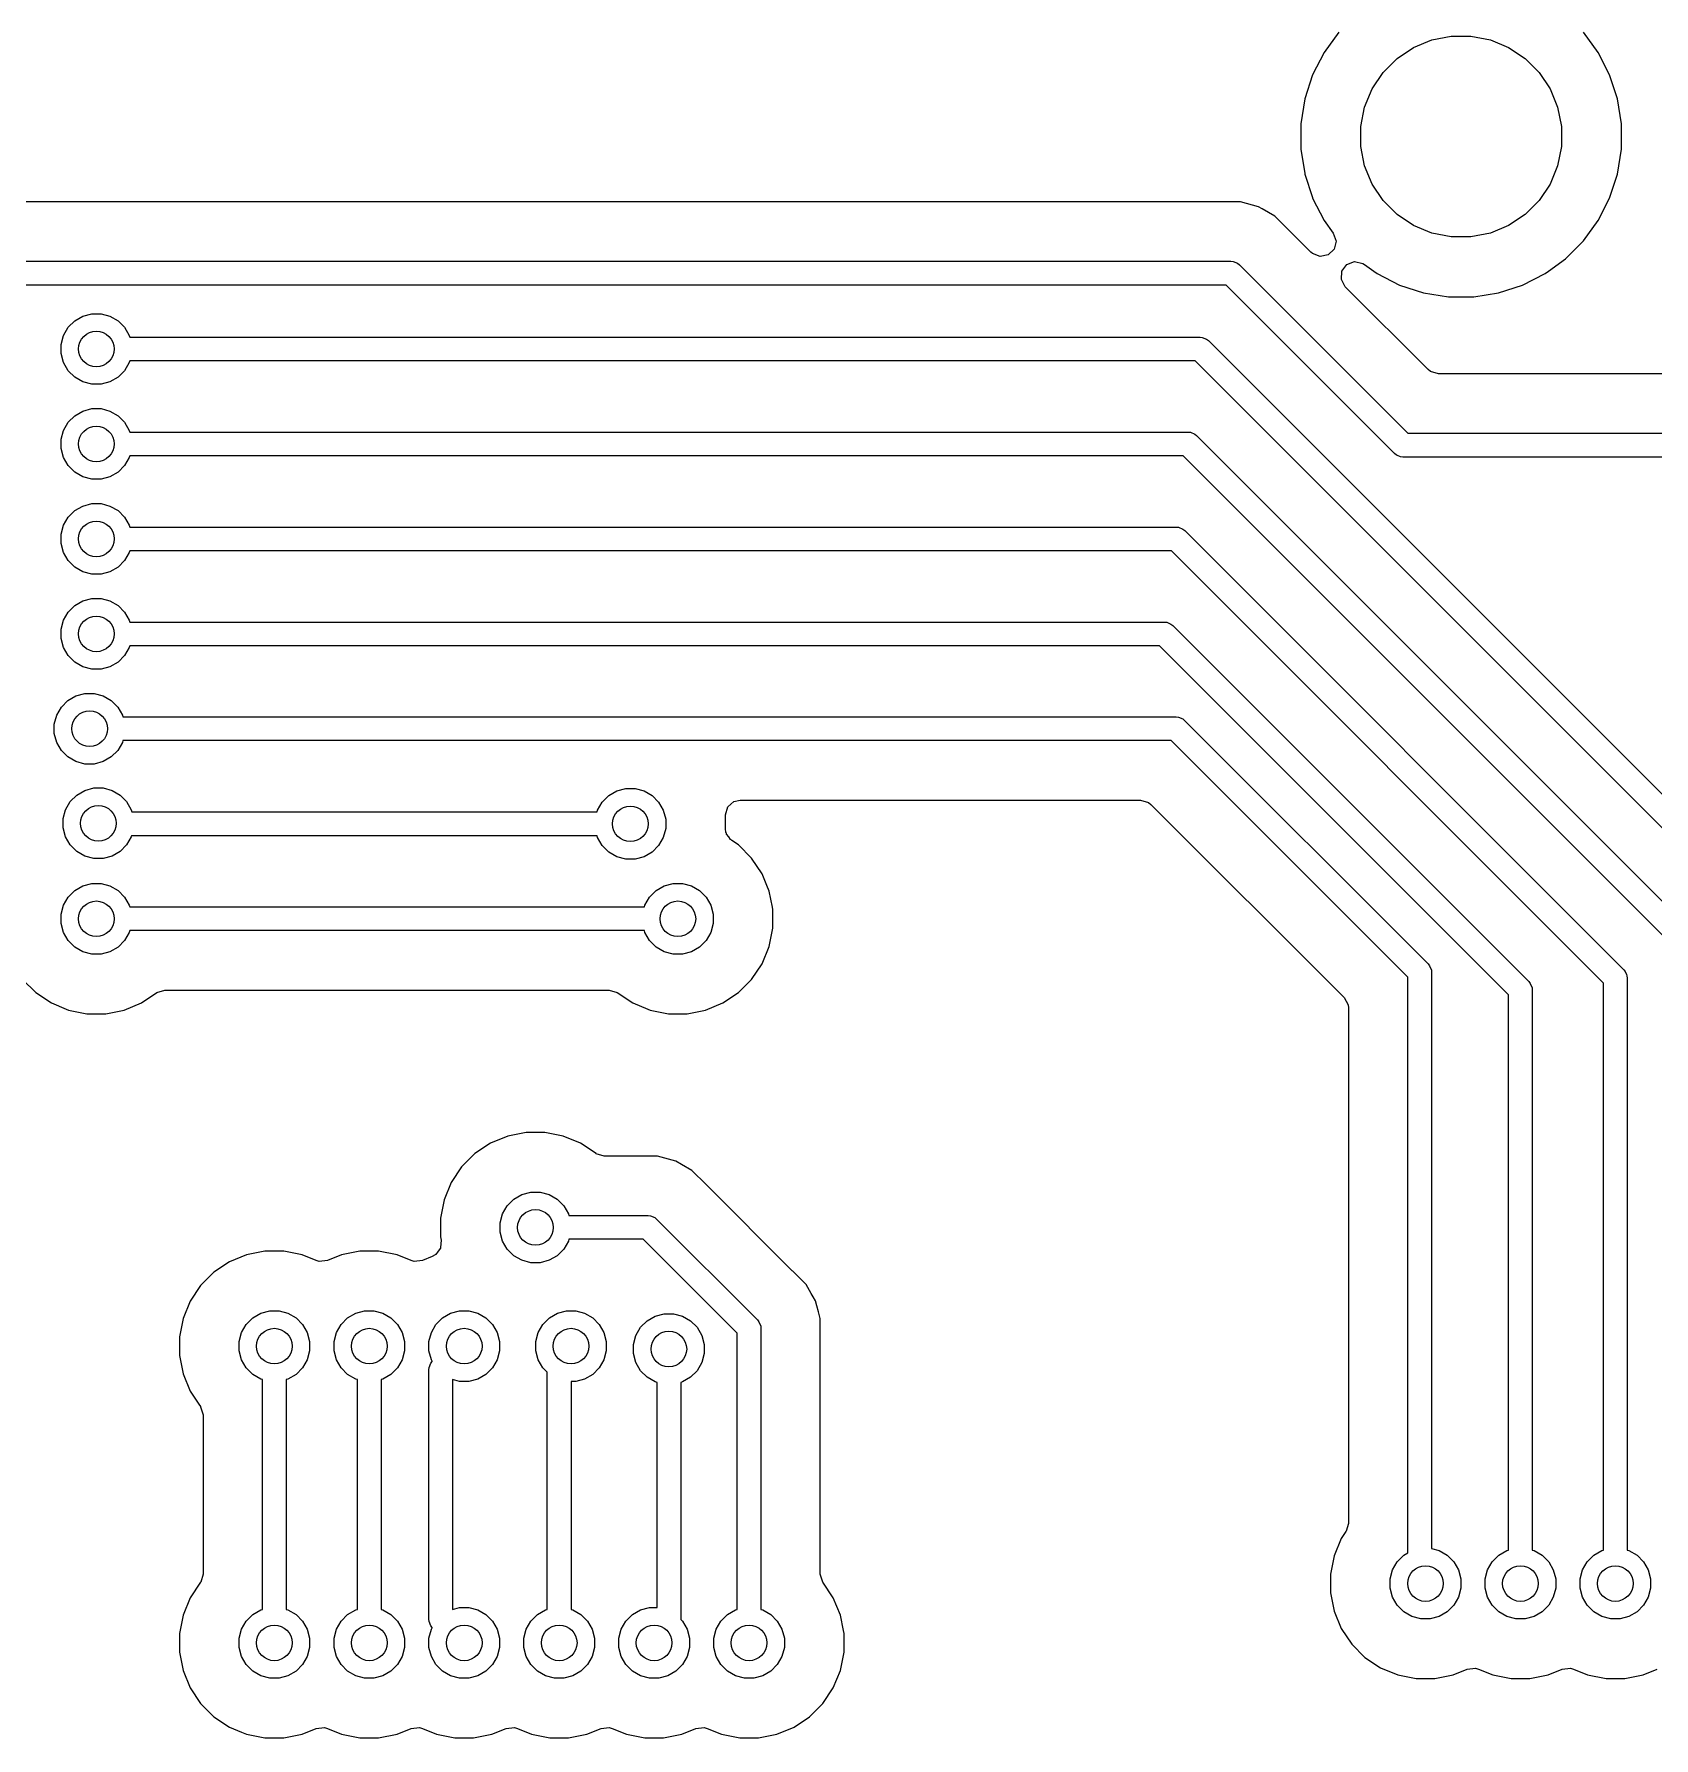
# Model space of a CAD drawing. Extents: x 2.56 to 8.39, y -5.65 to -1.26.
# Drawn here: x 4.527 to 5.064, y -3.988 to -3.423 of the extents above; entities that cross this region are included whole.
import ezdxf

# ---------------------------------------------------------------- set-up
doc = ezdxf.new("R2010")
doc.units = 0
doc.header["$MEASUREMENT"] = 0
doc.layers.add('BLACK', color=7, linetype='CONTINUOUS')

msp = doc.modelspace()

# ---------------------------------------------------------------- linework, layer by layer
at = {"layer": 'BLACK', "linetype": 'CONTINUOUS'}
for p, q in [((4.95944, -3.42245), (4.95453, -3.42922)), ((4.99029, -3.42506), (4.99672, -3.42378)), ((4.99672, -3.42378), (5.00328, -3.42378)), ((5.00328, -3.42378), (5.00971, -3.42506)), ((5.04547, -3.42922), (5.04056, -3.42245)), ((4.95453, -3.42922), (4.95073, -3.43668)), ((4.97877, -3.43122), (4.98422, -3.42757)), ((4.98422, -3.42757), (4.99029, -3.42506)), ((5.00971, -3.42506), (5.01578, -3.42757)), ((5.01578, -3.42757), (5.02123, -3.43122)), ((5.04927, -3.43668), (5.04547, -3.42922)), ((5.04547, -3.42922), (5.04547, -3.42922)), ((5.04547, -3.42922), (5.04547, -3.42922)), ((4.97413, -3.43586), (4.97877, -3.43122)), ((5.02123, -3.43122), (5.02587, -3.43586)), ((4.95073, -3.43668), (4.94814, -3.44464)), ((4.96798, -3.44737), (4.97049, -3.44131)), ((4.97049, -3.44131), (4.97413, -3.43586)), ((5.02587, -3.43586), (5.02951, -3.44131)), ((5.02951, -3.44131), (5.03202, -3.44737)), ((5.05186, -3.44464), (5.04927, -3.43668)), ((4.94814, -3.44464), (4.94683, -3.4529)), ((5.05317, -3.4529), (5.05186, -3.44464)), ((4.9667, -3.45381), (4.96798, -3.44737)), ((5.03202, -3.44737), (5.0333, -3.45381)), ((4.94683, -3.4529), (4.94683, -3.46127)), ((4.9667, -3.46037), (4.9667, -3.45381)), ((5.0333, -3.45381), (5.0333, -3.46037)), ((5.05317, -3.46127), (5.05317, -3.4529)), ((4.94683, -3.46127), (4.94811, -3.46936)), ((4.96798, -3.4668), (4.9667, -3.46037)), ((5.0333, -3.46037), (5.03202, -3.4668)), ((5.05186, -3.46954), (5.05317, -3.46127)), ((4.94811, -3.46936), (4.94814, -3.46954)), ((4.94814, -3.46954), (4.95067, -3.47733)), ((4.97049, -3.47286), (4.96798, -3.4668)), ((5.03202, -3.4668), (5.02951, -3.47286)), ((5.04927, -3.4775), (5.05186, -3.46954)), ((4.97413, -3.47832), (4.97049, -3.47286)), ((5.02951, -3.47286), (5.02587, -3.47832)), ((4.92025, -3.47876), (3.51028, -3.47876)), ((4.92055, -3.47876), (4.92025, -3.47876)), ((4.92025, -3.47876), (4.92025, -3.47876)), ((4.92677, -3.47876), (4.92055, -3.47876)), ((4.93279, -3.48037), (4.92677, -3.47876)), ((4.93402, -3.48108), (4.93279, -3.48037)), ((4.93279, -3.48037), (4.93279, -3.48037)), ((4.93279, -3.48037), (4.93279, -3.48037)), ((4.95067, -3.47733), (4.95073, -3.4775)), ((4.95073, -3.4775), (4.95453, -3.48495)), ((4.97877, -3.48296), (4.97413, -3.47832)), ((5.02587, -3.47832), (5.02123, -3.48296)), ((5.04547, -3.48495), (5.04927, -3.4775)), ((4.93818, -3.48348), (4.93402, -3.48108)), ((4.93402, -3.48108), (4.93402, -3.48108)), ((4.94286, -3.48816), (4.93818, -3.48348)), ((4.93818, -3.48348), (4.93818, -3.48348)), ((4.95453, -3.48495), (4.95759, -3.48918)), ((4.98422, -3.4866), (4.97877, -3.48296)), ((4.99029, -3.48911), (4.98422, -3.4866)), ((5.01578, -3.4866), (5.00971, -3.48911)), ((5.02123, -3.48296), (5.01578, -3.4866)), ((5.04056, -3.49172), (5.04547, -3.48495)), ((5.04547, -3.48495), (5.04547, -3.48495)), ((5.04547, -3.48495), (5.04547, -3.48495)), ((4.95019, -3.4955), (4.94286, -3.48816)), ((4.94286, -3.48816), (4.94286, -3.48816)), ((4.95759, -3.48918), (4.95852, -3.49177)), ((4.95852, -3.49177), (4.95789, -3.49445)), ((4.99672, -3.49039), (4.99029, -3.48911)), ((5.00328, -3.49039), (4.99672, -3.49039)), ((5.00971, -3.48911), (5.00328, -3.49039)), ((5.03464, -3.49764), (5.04056, -3.49172)), ((5.04056, -3.49172), (5.04056, -3.49172)), ((5.04056, -3.49172), (5.04056, -3.49172)), ((4.95066, -3.49591), (4.95019, -3.4955)), ((4.95323, -3.49691), (4.95066, -3.49591)), ((4.95592, -3.49636), (4.95323, -3.49691)), ((4.95789, -3.49445), (4.95592, -3.49636)), ((5.029, -3.50174), (5.03464, -3.49764)), ((5.03464, -3.49764), (5.03464, -3.49764)), ((5.03464, -3.49764), (5.03464, -3.49764)), ((3.5001, -3.49846), (4.92366, -3.49846)), ((4.92366, -3.49846), (4.92443, -3.49854)), ((4.92443, -3.49854), (4.92585, -3.49913)), ((4.92585, -3.49913), (4.92645, -3.49962)), ((4.92645, -3.49962), (4.98234, -3.55551)), ((4.96027, -3.50448), (4.96047, -3.50174)), ((4.96047, -3.50174), (4.96212, -3.49953)), ((4.96212, -3.49953), (4.96469, -3.49857)), ((4.96469, -3.49857), (4.96738, -3.49916)), ((4.96738, -3.49916), (4.96791, -3.49949)), ((4.96791, -3.49949), (4.971, -3.50174)), ((4.971, -3.50174), (4.97213, -3.50256)), ((4.97213, -3.50256), (4.97959, -3.50636)), ((5.02041, -3.50636), (5.02787, -3.50256)), ((5.02787, -3.50256), (5.029, -3.50174)), ((4.92203, -3.50634), (3.49846, -3.50634)), ((4.97792, -3.56223), (4.92203, -3.50634)), ((4.96159, -3.50689), (4.96027, -3.50448)), ((4.98907, -3.53438), (4.96159, -3.50689)), ((4.97959, -3.50636), (4.98755, -3.50895)), ((4.98755, -3.50895), (4.99582, -3.51026)), ((5.00418, -3.51026), (5.01245, -3.50895)), ((5.01245, -3.50895), (5.02041, -3.50636)), ((4.99582, -3.51026), (4.99582, -3.51026)), ((4.99582, -3.51026), (5.00418, -3.51026)), ((5.00418, -3.51026), (5.00418, -3.51026)), ((4.53633, -3.52304), (4.53787, -3.52037)), ((4.53787, -3.52037), (4.54005, -3.51819)), ((4.54005, -3.51819), (4.54272, -3.51665)), ((4.54272, -3.51665), (4.5457, -3.51585)), ((4.5457, -3.51585), (4.54879, -3.51585)), ((4.54879, -3.51585), (4.55176, -3.51665)), ((4.55176, -3.51665), (4.55443, -3.51819)), ((4.55443, -3.51819), (4.55661, -3.52037)), ((4.55661, -3.52037), (4.55816, -3.52304)), ((4.53553, -3.52602), (4.53633, -3.52304)), ((4.53553, -3.5291), (4.53553, -3.52602)), ((4.55816, -3.52304), (4.55831, -3.52362)), ((4.55831, -3.52362), (4.91339, -3.52362)), ((4.91339, -3.52362), (4.91415, -3.5237)), ((4.91415, -3.5237), (4.91557, -3.52429)), ((4.91557, -3.52429), (4.91617, -3.52477)), ((4.91617, -3.52477), (5.11696, -3.72556)), ((4.53633, -3.53208), (4.53553, -3.5291)), ((4.55831, -3.5315), (4.55816, -3.53208)), ((4.91175, -3.5315), (4.55831, -3.5315)), ((5.11024, -3.72998), (4.91175, -3.5315)), ((4.53787, -3.53475), (4.53633, -3.53208)), ((4.54005, -3.53693), (4.53787, -3.53475)), ((4.54272, -3.53847), (4.54005, -3.53693)), ((4.55443, -3.53693), (4.55176, -3.53847)), ((4.55661, -3.53475), (4.55443, -3.53693)), ((4.55816, -3.53208), (4.55661, -3.53475)), ((4.98988, -3.53503), (4.98907, -3.53438)), ((4.99252, -3.53581), (4.98988, -3.53503)), ((5.12403, -3.53581), (4.99252, -3.53581)), ((4.5457, -3.53927), (4.54272, -3.53847)), ((4.54879, -3.53927), (4.5457, -3.53927)), ((4.55176, -3.53847), (4.54879, -3.53927)), ((4.54005, -3.54968), (4.54272, -3.54814)), ((4.54272, -3.54814), (4.5457, -3.54734)), ((4.5457, -3.54734), (4.54879, -3.54734)), ((4.54879, -3.54734), (4.55176, -3.54814)), ((4.55176, -3.54814), (4.55443, -3.54968)), ((4.53633, -3.55454), (4.53787, -3.55186)), ((4.53787, -3.55186), (4.54005, -3.54968)), ((4.55443, -3.54968), (4.55661, -3.55186)), ((4.55661, -3.55186), (4.55816, -3.55454)), ((4.53553, -3.55751), (4.53633, -3.55454)), ((4.53553, -3.5606), (4.53553, -3.55751)), ((4.55816, -3.55454), (4.55831, -3.55512)), ((4.55831, -3.55512), (4.90945, -3.55512)), ((4.90945, -3.55512), (4.91022, -3.55519)), ((4.91022, -3.55519), (4.91164, -3.55578)), ((4.91164, -3.55578), (4.91223, -3.55627)), ((4.91223, -3.55627), (5.08546, -3.7295)), ((4.98234, -3.55551), (5.14127, -3.55551)), ((4.53633, -3.56357), (4.53553, -3.5606)), ((4.53787, -3.56624), (4.53633, -3.56357)), ((4.55816, -3.56357), (4.55661, -3.56624)), ((4.55831, -3.56299), (4.55816, -3.56357)), ((4.90782, -3.56299), (4.55831, -3.56299)), ((5.07874, -3.73391), (4.90782, -3.56299)), ((4.97852, -3.56272), (4.97792, -3.56223)), ((4.97893, -3.56289), (4.97852, -3.56272)), ((4.97994, -3.56331), (4.97893, -3.56289)), ((4.98071, -3.56339), (4.97994, -3.56331)), ((5.14127, -3.56339), (4.98071, -3.56339)), ((4.54005, -3.56843), (4.53787, -3.56624)), ((4.54272, -3.56997), (4.54005, -3.56843)), ((4.5457, -3.57076), (4.54272, -3.56997)), ((4.54879, -3.57076), (4.5457, -3.57076)), ((4.55176, -3.56997), (4.54879, -3.57076)), ((4.55443, -3.56843), (4.55176, -3.56997)), ((4.55661, -3.56624), (4.55443, -3.56843)), ((4.53787, -3.58336), (4.54005, -3.58118)), ((4.54005, -3.58118), (4.54272, -3.57964)), ((4.54272, -3.57964), (4.5457, -3.57884)), ((4.5457, -3.57884), (4.54879, -3.57884)), ((4.54879, -3.57884), (4.55176, -3.57964)), ((4.55176, -3.57964), (4.55443, -3.58118)), ((4.55443, -3.58118), (4.55661, -3.58336)), ((4.53553, -3.58901), (4.53633, -3.58603)), ((4.53633, -3.58603), (4.53787, -3.58336)), ((4.55661, -3.58336), (4.55816, -3.58603)), ((4.55816, -3.58603), (4.55831, -3.58661)), ((4.55831, -3.58661), (4.90551, -3.58661)), ((4.90551, -3.58661), (4.90628, -3.58669)), ((4.90628, -3.58669), (4.9077, -3.58728)), ((4.9077, -3.58728), (4.9083, -3.58777)), ((4.9083, -3.58777), (5.05397, -3.73344)), ((4.53553, -3.59209), (4.53553, -3.58901)), ((4.53633, -3.59507), (4.53553, -3.59209)), ((4.53787, -3.59774), (4.53633, -3.59507)), ((4.54005, -3.59992), (4.53787, -3.59774)), ((4.55661, -3.59774), (4.55443, -3.59992)), ((4.55816, -3.59507), (4.55661, -3.59774)), ((4.55831, -3.59449), (4.55816, -3.59507)), ((4.90388, -3.59449), (4.55831, -3.59449)), ((5.04724, -3.73785), (4.90388, -3.59449)), ((4.54272, -3.60146), (4.54005, -3.59992)), ((4.5457, -3.60226), (4.54272, -3.60146)), ((4.54879, -3.60226), (4.5457, -3.60226)), ((4.55176, -3.60146), (4.54879, -3.60226)), ((4.55443, -3.59992), (4.55176, -3.60146)), ((4.54272, -3.61114), (4.5457, -3.61034)), ((4.5457, -3.61034), (4.54879, -3.61034)), ((4.54879, -3.61034), (4.55176, -3.61114)), ((4.53633, -3.61753), (4.53787, -3.61486)), ((4.53787, -3.61486), (4.54005, -3.61268)), ((4.54005, -3.61268), (4.54272, -3.61114)), ((4.55176, -3.61114), (4.55443, -3.61268)), ((4.55443, -3.61268), (4.55661, -3.61486)), ((4.55661, -3.61486), (4.55816, -3.61753)), ((4.53553, -3.62051), (4.53633, -3.61753)), ((4.53553, -3.62359), (4.53553, -3.62051)), ((4.55816, -3.61753), (4.55831, -3.61811)), ((4.55831, -3.61811), (4.90157, -3.61811)), ((4.90157, -3.61811), (4.90234, -3.61819)), ((4.90234, -3.61819), (4.90376, -3.61877)), ((4.90376, -3.61877), (4.90436, -3.61926)), ((4.90436, -3.61926), (5.02247, -3.73737)), ((4.53633, -3.62657), (4.53553, -3.62359)), ((4.53787, -3.62924), (4.53633, -3.62657)), ((4.55816, -3.62657), (4.55661, -3.62924)), ((4.55831, -3.62598), (4.55816, -3.62657)), ((4.89994, -3.62598), (4.55831, -3.62598)), ((5.01575, -3.74179), (4.89994, -3.62598)), ((4.54005, -3.63142), (4.53787, -3.62924)), ((4.54272, -3.63296), (4.54005, -3.63142)), ((4.5457, -3.63376), (4.54272, -3.63296)), ((4.55176, -3.63296), (4.54879, -3.63376)), ((4.55443, -3.63142), (4.55176, -3.63296)), ((4.55661, -3.62924), (4.55443, -3.63142)), ((4.54879, -3.63376), (4.5457, -3.63376)), ((4.53564, -3.64631), (4.53782, -3.64413)), ((4.53782, -3.64413), (4.54049, -3.64259)), ((4.54049, -3.64259), (4.54347, -3.64179)), ((4.54347, -3.64179), (4.54656, -3.64179)), ((4.54656, -3.64179), (4.54953, -3.64259)), ((4.54953, -3.64259), (4.5522, -3.64413)), ((4.5522, -3.64413), (4.55438, -3.64631)), ((4.5333, -3.65196), (4.5341, -3.64898)), ((4.5341, -3.64898), (4.53564, -3.64631)), ((4.55438, -3.64631), (4.55593, -3.64898)), ((4.55593, -3.64898), (4.55608, -3.64957)), ((4.55608, -3.64957), (4.90547, -3.64957)), ((4.90547, -3.64957), (4.90624, -3.64964)), ((4.90624, -3.64964), (4.90766, -3.65023)), ((4.90766, -3.65023), (4.90826, -3.65072)), ((4.5333, -3.65505), (4.5333, -3.65196)), ((4.5341, -3.65802), (4.5333, -3.65505)), ((4.90826, -3.65072), (4.98906, -3.73153)), ((4.53564, -3.66069), (4.5341, -3.65802)), ((4.53782, -3.66287), (4.53564, -3.66069)), ((4.55438, -3.66069), (4.5522, -3.66287)), ((4.55593, -3.65802), (4.55438, -3.66069)), ((4.55608, -3.65744), (4.55593, -3.65802)), ((4.90384, -3.65744), (4.55608, -3.65744)), ((4.98234, -3.73594), (4.90384, -3.65744)), ((4.54049, -3.66442), (4.53782, -3.66287)), ((4.54347, -3.66521), (4.54049, -3.66442)), ((4.54656, -3.66521), (4.54347, -3.66521)), ((4.54953, -3.66442), (4.54656, -3.66521)), ((4.5522, -3.66287), (4.54953, -3.66442)), ((4.53701, -3.68035), (4.53855, -3.67768)), ((4.53855, -3.67768), (4.54073, -3.6755)), ((4.54073, -3.6755), (4.5434, -3.67395)), ((4.5434, -3.67395), (4.54638, -3.67316)), ((4.54638, -3.67316), (4.54946, -3.67316)), ((4.54946, -3.67316), (4.55244, -3.67395)), ((4.55244, -3.67395), (4.55511, -3.6755)), ((4.55511, -3.6755), (4.55729, -3.67768)), ((4.55729, -3.67768), (4.55883, -3.68035)), ((4.7135, -3.68052), (4.71504, -3.67785)), ((4.71504, -3.67785), (4.71722, -3.67567)), ((4.71722, -3.67567), (4.71989, -3.67413)), ((4.71989, -3.67413), (4.72287, -3.67333)), ((4.72287, -3.67333), (4.72595, -3.67333)), ((4.72595, -3.67333), (4.72893, -3.67413)), ((4.72893, -3.67413), (4.7316, -3.67567)), ((4.7316, -3.67567), (4.73378, -3.67785)), ((4.73378, -3.67785), (4.73532, -3.68052)), ((4.7567, -3.67939), (4.75878, -3.67759)), ((4.75878, -3.67759), (4.76081, -3.67715)), ((4.76081, -3.67715), (4.89366, -3.67715)), ((4.89366, -3.67715), (4.8963, -3.67792)), ((4.8963, -3.67792), (4.89711, -3.67858)), ((4.89711, -3.67858), (4.96121, -3.74267)), ((4.53621, -3.68332), (4.53701, -3.68035)), ((4.53621, -3.68641), (4.53621, -3.68332)), ((4.55883, -3.68035), (4.55904, -3.6811)), ((4.55904, -3.6811), (4.71334, -3.6811)), ((4.71334, -3.6811), (4.7135, -3.68052)), ((4.73532, -3.68052), (4.73612, -3.6835)), ((4.73612, -3.6835), (4.73612, -3.68658)), ((4.75593, -3.68203), (4.7567, -3.67939)), ((4.75593, -3.68656), (4.75593, -3.68203)), ((4.53701, -3.68939), (4.53621, -3.68641)), ((4.53855, -3.69206), (4.53701, -3.68939)), ((4.55883, -3.68939), (4.55729, -3.69206)), ((4.55894, -3.68898), (4.55883, -3.68939)), ((4.71334, -3.68898), (4.55894, -3.68898)), ((4.7135, -3.68956), (4.71334, -3.68898)), ((4.71504, -3.69223), (4.7135, -3.68956)), ((4.73532, -3.68956), (4.73378, -3.69223)), ((4.73612, -3.68658), (4.73532, -3.68956)), ((4.75612, -3.68793), (4.75593, -3.68656)), ((4.75625, -3.68814), (4.75612, -3.68793)), ((4.75633, -3.68851), (4.75625, -3.68814)), ((4.75702, -3.68934), (4.75633, -3.68851)), ((4.75761, -3.69025), (4.75702, -3.68934)), ((4.54073, -3.69424), (4.53855, -3.69206)), ((4.5434, -3.69578), (4.54073, -3.69424)), ((4.55511, -3.69424), (4.55244, -3.69578)), ((4.55729, -3.69206), (4.55511, -3.69424)), ((4.71722, -3.69441), (4.71504, -3.69223)), ((4.71989, -3.69595), (4.71722, -3.69441)), ((4.7316, -3.69441), (4.72893, -3.69595)), ((4.73378, -3.69223), (4.7316, -3.69441)), ((4.75789, -3.69038), (4.75761, -3.69025)), ((4.75809, -3.69062), (4.75789, -3.69038)), ((4.76025, -3.69206), (4.75809, -3.69062)), ((4.76464, -3.69645), (4.76025, -3.69206)), ((4.76025, -3.69206), (4.76025, -3.69206)), ((4.54638, -3.69658), (4.5434, -3.69578)), ((4.54946, -3.69658), (4.54638, -3.69658)), ((4.55244, -3.69578), (4.54946, -3.69658)), ((4.72287, -3.69675), (4.71989, -3.69595)), ((4.72595, -3.69675), (4.72287, -3.69675)), ((4.72893, -3.69595), (4.72595, -3.69675)), ((4.76809, -3.70161), (4.76464, -3.69645)), ((4.76464, -3.69645), (4.76464, -3.69645)), ((4.54005, -3.70717), (4.54272, -3.70562)), ((4.54272, -3.70562), (4.5457, -3.70483)), ((4.5457, -3.70483), (4.54879, -3.70483)), ((4.54879, -3.70483), (4.55176, -3.70562)), ((4.55176, -3.70562), (4.55443, -3.70717)), ((4.73297, -3.70717), (4.73564, -3.70562)), ((4.73564, -3.70562), (4.73862, -3.70483)), ((4.73862, -3.70483), (4.7417, -3.70483)), ((4.7417, -3.70483), (4.74468, -3.70562)), ((4.74468, -3.70562), (4.74735, -3.70717)), ((4.76972, -3.70554), (4.76809, -3.70161)), ((4.76809, -3.70161), (4.76809, -3.70161)), ((4.77046, -3.70734), (4.76972, -3.70554)), ((4.53553, -3.71499), (4.53633, -3.71202)), ((4.53633, -3.71202), (4.53787, -3.70935)), ((4.53787, -3.70935), (4.54005, -3.70717)), ((4.55443, -3.70717), (4.55661, -3.70935)), ((4.55661, -3.70935), (4.55816, -3.71202)), ((4.55816, -3.71202), (4.55831, -3.7126)), ((4.55831, -3.7126), (4.72909, -3.7126)), ((4.72909, -3.7126), (4.72925, -3.71202)), ((4.72925, -3.71202), (4.73079, -3.70935)), ((4.73079, -3.70935), (4.73297, -3.70717)), ((4.74735, -3.70717), (4.74953, -3.70935)), ((4.74953, -3.70935), (4.75107, -3.71202)), ((4.75107, -3.71202), (4.75187, -3.71499)), ((4.77153, -3.71271), (4.77046, -3.70734)), ((4.53553, -3.71808), (4.53553, -3.71499)), ((4.53633, -3.72106), (4.53553, -3.71808)), ((4.75187, -3.71808), (4.75107, -3.72106)), ((4.75187, -3.71499), (4.75187, -3.71808)), ((4.77167, -3.71343), (4.77153, -3.71271)), ((4.77167, -3.71964), (4.77167, -3.71343)), ((4.77167, -3.71343), (4.77167, -3.71343)), ((4.77167, -3.71343), (4.77167, -3.71343)), ((4.53787, -3.72373), (4.53633, -3.72106)), ((4.54005, -3.72591), (4.53787, -3.72373)), ((4.55661, -3.72373), (4.55443, -3.72591)), ((4.55816, -3.72106), (4.55661, -3.72373)), ((4.55831, -3.72047), (4.55816, -3.72106)), ((4.72909, -3.72047), (4.55831, -3.72047)), ((4.72925, -3.72106), (4.72909, -3.72047)), ((4.73079, -3.72373), (4.72925, -3.72106)), ((4.73297, -3.72591), (4.73079, -3.72373)), ((4.74953, -3.72373), (4.74735, -3.72591)), ((4.75107, -3.72106), (4.74953, -3.72373)), ((4.77046, -3.72573), (4.77167, -3.71964)), ((4.54272, -3.72745), (4.54005, -3.72591)), ((4.5457, -3.72825), (4.54272, -3.72745)), ((4.54879, -3.72825), (4.5457, -3.72825)), ((4.55176, -3.72745), (4.54879, -3.72825)), ((4.55443, -3.72591), (4.55176, -3.72745)), ((4.73564, -3.72745), (4.73297, -3.72591)), ((4.73862, -3.72825), (4.73564, -3.72745)), ((4.7417, -3.72825), (4.73862, -3.72825)), ((4.74468, -3.72745), (4.7417, -3.72825)), ((4.74735, -3.72591), (4.74468, -3.72745)), ((4.76809, -3.73146), (4.77046, -3.72573)), ((4.76464, -3.73663), (4.76809, -3.73146)), ((4.98906, -3.73153), (4.98955, -3.73212)), ((4.98955, -3.73212), (4.99014, -3.73354)), ((4.99014, -3.73354), (4.99022, -3.73431)), ((4.99022, -3.73431), (4.99022, -3.92543)), ((5.05397, -3.73344), (5.05445, -3.73403)), ((5.05445, -3.73403), (5.05485, -3.735)), ((5.05485, -3.735), (5.05504, -3.73545)), ((4.52276, -3.73663), (4.52715, -3.74102)), ((4.56736, -3.741), (4.56998, -3.74018)), ((4.56998, -3.74018), (4.57007, -3.74018)), ((4.57007, -3.74018), (4.71733, -3.74018)), ((4.71733, -3.74018), (4.71997, -3.74095)), ((4.76025, -3.74102), (4.76464, -3.73663)), ((4.98234, -3.92686), (4.98234, -3.73594)), ((5.02247, -3.73737), (5.02296, -3.73797)), ((5.02296, -3.73797), (5.02355, -3.73939)), ((5.02355, -3.73939), (5.02362, -3.74016)), ((5.02362, -3.74016), (5.02362, -3.92594)), ((5.04724, -3.92594), (5.04724, -3.73785)), ((5.05504, -3.73545), (5.05512, -3.73622)), ((5.05512, -3.73622), (5.05512, -3.92594)), ((4.52715, -3.74102), (4.52715, -3.74102)), ((4.52715, -3.74102), (4.53232, -3.74446)), ((4.53232, -3.74446), (4.53232, -3.74446)), ((4.53232, -3.74446), (4.53724, -3.7465)), ((4.53724, -3.7465), (4.53805, -3.74684)), ((4.55644, -3.74684), (4.56217, -3.74446)), ((4.56217, -3.74446), (4.56736, -3.741)), ((4.56217, -3.74446), (4.56217, -3.74446)), ((4.71997, -3.74095), (4.72004, -3.741)), ((4.72004, -3.741), (4.72523, -3.74446)), ((4.72523, -3.74446), (4.72523, -3.74446)), ((4.72523, -3.74446), (4.73015, -3.7465)), ((4.73015, -3.7465), (4.73097, -3.74684)), ((4.74935, -3.74684), (4.75509, -3.74446)), ((4.75509, -3.74446), (4.76025, -3.74102)), ((4.96121, -3.74267), (4.96253, -3.74509)), ((4.96253, -3.74509), (4.96264, -3.74612)), ((4.96264, -3.74612), (4.96264, -3.91704)), ((5.01575, -3.92594), (5.01575, -3.74179)), ((4.53805, -3.74684), (4.54414, -3.74805)), ((4.54414, -3.74805), (4.54414, -3.74805)), ((4.54414, -3.74805), (4.54414, -3.74805)), ((4.54414, -3.74805), (4.55035, -3.74805)), ((4.55035, -3.74805), (4.55644, -3.74684)), ((4.55035, -3.74805), (4.55035, -3.74805)), ((4.73097, -3.74684), (4.73705, -3.74805)), ((4.73705, -3.74805), (4.73705, -3.74805)), ((4.73705, -3.74805), (4.73705, -3.74805)), ((4.73705, -3.74805), (4.74326, -3.74805)), ((4.74326, -3.74805), (4.74935, -3.74684)), ((4.74326, -3.74805), (4.74326, -3.74805)), ((4.67799, -3.79097), (4.67282, -3.79442)), ((4.68372, -3.78859), (4.67799, -3.79097)), ((4.67799, -3.79097), (4.67799, -3.79097)), ((4.68981, -3.78738), (4.68372, -3.78859)), ((4.68372, -3.78859), (4.68372, -3.78859)), ((4.69602, -3.78738), (4.68981, -3.78738)), ((4.68981, -3.78738), (4.68981, -3.78738)), ((4.70211, -3.78859), (4.69602, -3.78738)), ((4.69602, -3.78738), (4.69602, -3.78738)), ((4.70784, -3.79097), (4.70211, -3.78859)), ((4.70211, -3.78859), (4.70211, -3.78859)), ((4.71303, -3.79443), (4.70784, -3.79097)), ((4.70784, -3.79097), (4.70784, -3.79097)), ((4.67282, -3.79442), (4.66843, -3.79881)), ((4.67282, -3.79442), (4.67282, -3.79442)), ((4.7131, -3.79448), (4.71303, -3.79443)), ((4.71574, -3.79526), (4.7131, -3.79448)), ((4.7269, -3.79526), (4.71574, -3.79526)), ((4.7272, -3.79526), (4.7269, -3.79526)), ((4.7269, -3.79526), (4.7269, -3.79526)), ((4.73343, -3.79526), (4.7272, -3.79526)), ((4.73944, -3.79687), (4.73343, -3.79526)), ((4.74141, -3.79801), (4.73944, -3.79687)), ((4.66843, -3.79881), (4.66498, -3.80397)), ((4.66843, -3.79881), (4.66843, -3.79881)), ((4.74483, -3.79998), (4.74141, -3.79801)), ((4.74141, -3.79801), (4.74141, -3.79801)), ((4.74141, -3.79801), (4.74141, -3.79801)), ((4.74951, -3.80466), (4.74483, -3.79998)), ((4.74483, -3.79998), (4.74483, -3.79998)), ((4.66498, -3.80397), (4.66261, -3.8097)), ((4.66498, -3.80397), (4.66498, -3.80397)), ((4.68572, -3.80953), (4.68839, -3.80799)), ((4.68839, -3.80799), (4.69137, -3.80719)), ((4.69137, -3.80719), (4.69446, -3.80719)), ((4.69446, -3.80719), (4.69743, -3.80799)), ((4.69743, -3.80799), (4.7001, -3.80953)), ((4.77813, -3.83328), (4.74951, -3.80466)), ((4.74951, -3.80466), (4.74951, -3.80466)), ((4.66261, -3.80971), (4.6614, -3.81579)), ((4.66261, -3.8097), (4.66261, -3.80971)), ((4.682, -3.81438), (4.68354, -3.81171)), ((4.68354, -3.81171), (4.68572, -3.80953)), ((4.7001, -3.80953), (4.70228, -3.81171)), ((4.70228, -3.81171), (4.70383, -3.81438)), ((4.6614, -3.81579), (4.6614, -3.822)), ((4.6812, -3.81736), (4.682, -3.81438)), ((4.6812, -3.82044), (4.6812, -3.81736)), ((4.70383, -3.81438), (4.70398, -3.81496)), ((4.70398, -3.81496), (4.73031, -3.81496)), ((4.73031, -3.81496), (4.73108, -3.81504)), ((4.73108, -3.81504), (4.7325, -3.81562)), ((4.7325, -3.81562), (4.7331, -3.81611)), ((4.7331, -3.81611), (4.76656, -3.84958)), ((4.66146, -3.82558), (4.66138, -3.82569)), ((4.6614, -3.822), (4.66161, -3.82308)), ((4.6615, -3.82433), (4.66146, -3.82558)), ((4.66161, -3.82308), (4.6615, -3.82433)), ((4.682, -3.82342), (4.6812, -3.82044)), ((4.68354, -3.82609), (4.682, -3.82342)), ((4.70383, -3.82342), (4.70228, -3.82609)), ((4.70398, -3.82283), (4.70383, -3.82342)), ((4.72868, -3.82283), (4.70398, -3.82283)), ((4.75984, -3.854), (4.72868, -3.82283)), ((4.59137, -3.83034), (4.58621, -3.83379)), ((4.59711, -3.82796), (4.59137, -3.83034)), ((4.59137, -3.83034), (4.59137, -3.83034)), ((4.60319, -3.82675), (4.59711, -3.82796)), ((4.59711, -3.82796), (4.59711, -3.82796)), ((4.6094, -3.82675), (4.60319, -3.82675)), ((4.60319, -3.82675), (4.60319, -3.82675)), ((4.61549, -3.82796), (4.6094, -3.82675)), ((4.6094, -3.82675), (4.6094, -3.82675)), ((4.62018, -3.8299), (4.61549, -3.82796)), ((4.61549, -3.82796), (4.61549, -3.82796)), ((4.62118, -3.8302), (4.62018, -3.8299)), ((4.62392, -3.8299), (4.62118, -3.8302)), ((4.6286, -3.82796), (4.62392, -3.8299)), ((4.63469, -3.82675), (4.6286, -3.82796)), ((4.6286, -3.82796), (4.6286, -3.82796)), ((4.6409, -3.82675), (4.63469, -3.82675)), ((4.63469, -3.82675), (4.63469, -3.82675)), ((4.64699, -3.82796), (4.6409, -3.82675)), ((4.6409, -3.82675), (4.6409, -3.82675)), ((4.65168, -3.8299), (4.64699, -3.82796)), ((4.64699, -3.82796), (4.64699, -3.82796)), ((4.65268, -3.8302), (4.65168, -3.8299)), ((4.65541, -3.8299), (4.65268, -3.8302)), ((4.65869, -3.82855), (4.65541, -3.8299)), ((4.65968, -3.82799), (4.65869, -3.82855)), ((4.65973, -3.82793), (4.65968, -3.82799)), ((4.65989, -3.82784), (4.65973, -3.82793)), ((4.6606, -3.82681), (4.65989, -3.82784)), ((4.66137, -3.82582), (4.6606, -3.82681)), ((4.66138, -3.82569), (4.66137, -3.82582)), ((4.68572, -3.82827), (4.68354, -3.82609)), ((4.68839, -3.82981), (4.68572, -3.82827)), ((4.69137, -3.83061), (4.68839, -3.82981)), ((4.69446, -3.83061), (4.69137, -3.83061)), ((4.69743, -3.82981), (4.69446, -3.83061)), ((4.7001, -3.82827), (4.69743, -3.82981)), ((4.70228, -3.82609), (4.7001, -3.82827)), ((4.58621, -3.83379), (4.58182, -3.83818)), ((4.58621, -3.83379), (4.58621, -3.83379)), ((4.7783, -3.83345), (4.77813, -3.83328)), ((4.77813, -3.83328), (4.77813, -3.83328)), ((4.7827, -3.83785), (4.7783, -3.83345)), ((4.7783, -3.83345), (4.7783, -3.83345)), ((4.58182, -3.83818), (4.57837, -3.84334)), ((4.58182, -3.83818), (4.58182, -3.83818)), ((4.7844, -3.8408), (4.7827, -3.83785)), ((4.78506, -3.84194), (4.7844, -3.8408)), ((4.78581, -3.84324), (4.78506, -3.84194)), ((4.57837, -3.84334), (4.57599, -3.84907)), ((4.57837, -3.84334), (4.57837, -3.84334)), ((4.59911, -3.8489), (4.60178, -3.84736)), ((4.60178, -3.84736), (4.60476, -3.84656)), ((4.60476, -3.84656), (4.60784, -3.84656)), ((4.60784, -3.84656), (4.61082, -3.84736)), ((4.61082, -3.84736), (4.61349, -3.8489)), ((4.63061, -3.8489), (4.63328, -3.84736)), ((4.63328, -3.84736), (4.63625, -3.84656)), ((4.63625, -3.84656), (4.63934, -3.84656)), ((4.63934, -3.84656), (4.64232, -3.84736)), ((4.64232, -3.84736), (4.64499, -3.8489)), ((4.6621, -3.8489), (4.66477, -3.84736)), ((4.66477, -3.84736), (4.66775, -3.84656)), ((4.66775, -3.84656), (4.67083, -3.84656)), ((4.67083, -3.84656), (4.67381, -3.84736)), ((4.67381, -3.84736), (4.67648, -3.8489)), ((4.69753, -3.8489), (4.7002, -3.84736)), ((4.7002, -3.84736), (4.70318, -3.84656)), ((4.70318, -3.84656), (4.70627, -3.84656)), ((4.70627, -3.84656), (4.70924, -3.84736)), ((4.70924, -3.84736), (4.71191, -3.8489)), ((4.73266, -3.84831), (4.73563, -3.84751)), ((4.73563, -3.84751), (4.73872, -3.84751)), ((4.73872, -3.84751), (4.7417, -3.84831)), ((4.78626, -3.84493), (4.78581, -3.84324)), ((4.78581, -3.84324), (4.78581, -3.84324)), ((4.78679, -3.8469), (4.78626, -3.84493)), ((4.78626, -3.84493), (4.78626, -3.84493)), ((4.78737, -3.84908), (4.78679, -3.8469)), ((4.57599, -3.84908), (4.57478, -3.85516)), ((4.57599, -3.84907), (4.57599, -3.84908)), ((4.59459, -3.85673), (4.59539, -3.85375)), ((4.59539, -3.85375), (4.59693, -3.85108)), ((4.59693, -3.85108), (4.59911, -3.8489)), ((4.61349, -3.8489), (4.61567, -3.85108)), ((4.61567, -3.85108), (4.61721, -3.85375)), ((4.61721, -3.85375), (4.61801, -3.85673)), ((4.62609, -3.85673), (4.62688, -3.85375)), ((4.62688, -3.85375), (4.62843, -3.85108)), ((4.62843, -3.85108), (4.63061, -3.8489)), ((4.64499, -3.8489), (4.64717, -3.85108)), ((4.64717, -3.85108), (4.64871, -3.85375)), ((4.64871, -3.85375), (4.64951, -3.85673)), ((4.65758, -3.85673), (4.65838, -3.85375)), ((4.65838, -3.85375), (4.65992, -3.85108)), ((4.65992, -3.85108), (4.6621, -3.8489)), ((4.67648, -3.8489), (4.67866, -3.85108)), ((4.67866, -3.85108), (4.6802, -3.85375)), ((4.6802, -3.85375), (4.681, -3.85673)), ((4.69301, -3.85673), (4.69381, -3.85375)), ((4.69381, -3.85375), (4.69535, -3.85108)), ((4.69535, -3.85108), (4.69753, -3.8489)), ((4.71191, -3.8489), (4.71409, -3.85108)), ((4.71409, -3.85108), (4.71564, -3.85375)), ((4.71564, -3.85375), (4.71643, -3.85673)), ((4.72626, -3.8547), (4.72781, -3.85203)), ((4.72781, -3.85203), (4.72999, -3.84985)), ((4.72999, -3.84985), (4.73266, -3.84831)), ((4.7417, -3.84831), (4.74437, -3.84985)), ((4.74437, -3.84985), (4.74655, -3.85203)), ((4.74655, -3.85203), (4.74809, -3.8547)), ((4.76656, -3.84958), (4.76705, -3.85018)), ((4.76705, -3.85018), (4.76764, -3.8516)), ((4.76764, -3.8516), (4.76772, -3.85236)), ((4.76772, -3.85236), (4.76772, -3.94562)), ((4.78742, -3.84925), (4.78737, -3.84908)), ((4.78742, -3.93387), (4.78742, -3.84925)), ((4.78742, -3.84925), (4.78742, -3.84925)), ((4.57478, -3.85516), (4.57478, -3.86137)), ((4.59459, -3.85981), (4.59459, -3.85673)), ((4.61801, -3.85673), (4.61801, -3.85981)), ((4.62609, -3.85981), (4.62609, -3.85673)), ((4.64951, -3.85673), (4.64951, -3.85981)), ((4.65758, -3.85981), (4.65758, -3.85673)), ((4.681, -3.85673), (4.681, -3.85981)), ((4.69301, -3.85981), (4.69301, -3.85673)), ((4.71643, -3.85673), (4.71643, -3.85981)), ((4.72547, -3.85768), (4.72626, -3.8547)), ((4.72547, -3.86076), (4.72547, -3.85768)), ((4.74809, -3.8547), (4.74889, -3.85768)), ((4.74889, -3.85768), (4.74889, -3.86076)), ((4.75984, -3.94562), (4.75984, -3.854)), ((4.57478, -3.86137), (4.57599, -3.86746)), ((4.59539, -3.86279), (4.59459, -3.85981)), ((4.59693, -3.86546), (4.59539, -3.86279)), ((4.61721, -3.86279), (4.61567, -3.86546)), ((4.61801, -3.85981), (4.61721, -3.86279)), ((4.62688, -3.86279), (4.62609, -3.85981)), ((4.62843, -3.86546), (4.62688, -3.86279)), ((4.64871, -3.86279), (4.64717, -3.86546)), ((4.64951, -3.85981), (4.64871, -3.86279)), ((4.65838, -3.86279), (4.65758, -3.85981)), ((4.6576, -3.86533), (4.65818, -3.86392)), ((4.65818, -3.86392), (4.65867, -3.86332)), ((4.65868, -3.86331), (4.65838, -3.86279)), ((4.65867, -3.86332), (4.65868, -3.86331)), ((4.6802, -3.86279), (4.67866, -3.86546)), ((4.681, -3.85981), (4.6802, -3.86279)), ((4.69381, -3.86279), (4.69301, -3.85981)), ((4.69535, -3.86546), (4.69381, -3.86279)), ((4.71564, -3.86279), (4.71409, -3.86546)), ((4.71643, -3.85981), (4.71564, -3.86279)), ((4.72626, -3.86374), (4.72547, -3.86076)), ((4.72781, -3.86641), (4.72626, -3.86374)), ((4.74809, -3.86374), (4.74655, -3.86641)), ((4.74889, -3.86076), (4.74809, -3.86374)), ((4.57599, -3.86746), (4.57599, -3.86746)), ((4.57599, -3.86746), (4.57837, -3.8732)), ((4.59911, -3.86764), (4.59693, -3.86546)), ((4.60178, -3.86918), (4.59911, -3.86764)), ((4.60236, -3.86934), (4.60178, -3.86918)), ((4.60236, -3.94562), (4.60236, -3.86934)), ((4.61082, -3.86918), (4.61024, -3.86934)), ((4.61024, -3.86934), (4.61024, -3.94562)), ((4.61349, -3.86764), (4.61082, -3.86918)), ((4.61567, -3.86546), (4.61349, -3.86764)), ((4.63061, -3.86764), (4.62843, -3.86546)), ((4.63328, -3.86918), (4.63061, -3.86764)), ((4.63386, -3.86934), (4.63328, -3.86918)), ((4.63386, -3.94562), (4.63386, -3.86934)), ((4.64232, -3.86918), (4.64173, -3.86934)), ((4.64173, -3.86934), (4.64173, -3.94562)), ((4.64499, -3.86764), (4.64232, -3.86918)), ((4.64717, -3.86546), (4.64499, -3.86764)), ((4.65752, -3.8661), (4.6576, -3.86533)), ((4.65752, -3.94886), (4.65752, -3.8661)), ((4.66775, -3.86998), (4.66539, -3.86935)), ((4.66539, -3.86935), (4.66539, -3.94561)), ((4.67083, -3.86998), (4.66775, -3.86998)), ((4.67381, -3.86918), (4.67083, -3.86998)), ((4.67648, -3.86764), (4.67381, -3.86918)), ((4.67866, -3.86546), (4.67648, -3.86764)), ((4.69685, -3.86695), (4.69535, -3.86546)), ((4.69685, -3.94562), (4.69685, -3.86695)), ((4.70627, -3.86998), (4.70472, -3.86998)), ((4.70472, -3.86998), (4.70472, -3.94562)), ((4.70924, -3.86918), (4.70627, -3.86998)), ((4.71191, -3.86764), (4.70924, -3.86918)), ((4.71409, -3.86546), (4.71191, -3.86764)), ((4.72999, -3.86859), (4.72781, -3.86641)), ((4.73266, -3.87013), (4.72999, -3.86859)), ((4.73324, -3.87029), (4.73266, -3.87013)), ((4.73324, -3.94498), (4.73324, -3.87029)), ((4.7417, -3.87013), (4.74111, -3.87029)), ((4.74111, -3.87029), (4.74111, -3.94896)), ((4.74437, -3.86859), (4.7417, -3.87013)), ((4.74655, -3.86641), (4.74437, -3.86859)), ((4.57837, -3.8732), (4.57837, -3.8732)), ((4.57837, -3.8732), (4.58128, -3.87755)), ((4.58128, -3.87755), (4.5818, -3.87833)), ((4.5818, -3.87833), (4.58183, -3.87838)), ((4.58183, -3.87838), (4.58266, -3.88101)), ((4.58266, -3.88101), (4.58266, -3.88109)), ((4.58266, -3.88109), (4.58266, -3.93387)), ((4.96181, -3.91975), (4.96026, -3.92208)), ((4.96186, -3.91968), (4.96181, -3.91975)), ((4.96264, -3.91704), (4.96186, -3.91968)), ((4.96026, -3.92208), (4.95788, -3.92781)), ((4.96026, -3.92208), (4.96026, -3.92208)), ((4.981, -3.92764), (4.98234, -3.92686)), ((4.99022, -3.92543), (4.99271, -3.9261)), ((4.99271, -3.9261), (4.99538, -3.92764)), ((5.01249, -3.92764), (5.01517, -3.9261)), ((5.01517, -3.9261), (5.01575, -3.92594)), ((5.02362, -3.92594), (5.0242, -3.9261)), ((5.0242, -3.9261), (5.02688, -3.92764)), ((5.04399, -3.92764), (5.04666, -3.9261)), ((5.04666, -3.9261), (5.04724, -3.92594)), ((5.05512, -3.92594), (5.0557, -3.9261)), ((5.0557, -3.9261), (5.05837, -3.92764)), ((4.95788, -3.92782), (4.95667, -3.9339)), ((4.95788, -3.92781), (4.95788, -3.92782)), ((4.97648, -3.93547), (4.97728, -3.93249)), ((4.97728, -3.93249), (4.97882, -3.92982)), ((4.97882, -3.92982), (4.981, -3.92764)), ((4.99538, -3.92764), (4.99756, -3.92982)), ((4.99756, -3.92982), (4.9991, -3.93249)), ((4.9991, -3.93249), (4.9999, -3.93547)), ((5.00798, -3.93547), (5.00877, -3.93249)), ((5.00877, -3.93249), (5.01031, -3.92982)), ((5.01031, -3.92982), (5.01249, -3.92764)), ((5.02688, -3.92764), (5.02906, -3.92982)), ((5.02906, -3.92982), (5.0306, -3.93249)), ((5.0306, -3.93249), (5.03139, -3.93547)), ((5.03947, -3.93547), (5.04027, -3.93249)), ((5.04027, -3.93249), (5.04181, -3.92982)), ((5.04181, -3.92982), (5.04399, -3.92764)), ((5.05837, -3.92764), (5.06055, -3.92982)), ((5.06055, -3.92982), (5.06209, -3.93249)), ((5.06209, -3.93249), (5.06289, -3.93547)), ((4.58183, -3.93658), (4.57837, -3.94176)), ((4.58188, -3.93651), (4.58183, -3.93658)), ((4.58266, -3.93387), (4.58188, -3.93651)), ((4.78742, -3.93395), (4.78742, -3.93387)), ((4.78824, -3.93658), (4.78742, -3.93395)), ((4.79171, -3.94176), (4.78824, -3.93658)), ((4.95667, -3.9339), (4.95667, -3.94011)), ((4.97648, -3.93855), (4.97648, -3.93547)), ((4.97728, -3.94153), (4.97648, -3.93855)), ((4.9999, -3.93855), (4.9991, -3.94153)), ((4.9999, -3.93547), (4.9999, -3.93855)), ((5.00798, -3.93855), (5.00798, -3.93547)), ((5.00877, -3.94153), (5.00798, -3.93855)), ((5.03139, -3.93855), (5.0306, -3.94153)), ((5.03139, -3.93547), (5.03139, -3.93855)), ((5.03947, -3.93855), (5.03947, -3.93547)), ((5.04027, -3.94153), (5.03947, -3.93855)), ((5.06289, -3.93855), (5.06209, -3.94153)), ((5.06289, -3.93547), (5.06289, -3.93855)), ((4.57837, -3.94176), (4.57599, -3.9475)), ((4.57837, -3.94176), (4.57837, -3.94176)), ((4.79408, -3.9475), (4.79171, -3.94176)), ((4.79171, -3.94176), (4.79171, -3.94176)), ((4.95667, -3.94011), (4.95788, -3.9462)), ((4.97882, -3.9442), (4.97728, -3.94153)), ((4.981, -3.94638), (4.97882, -3.9442)), ((4.99756, -3.9442), (4.99538, -3.94638)), ((4.9991, -3.94153), (4.99756, -3.9442)), ((5.01031, -3.9442), (5.00877, -3.94153)), ((5.01249, -3.94638), (5.01031, -3.9442)), ((5.02906, -3.9442), (5.02688, -3.94638)), ((5.0306, -3.94153), (5.02906, -3.9442)), ((5.04181, -3.9442), (5.04027, -3.94153)), ((5.04399, -3.94638), (5.04181, -3.9442)), ((5.06055, -3.9442), (5.05837, -3.94638)), ((5.06209, -3.94153), (5.06055, -3.9442)), ((4.57599, -3.9475), (4.57478, -3.95359)), ((4.57599, -3.9475), (4.57599, -3.9475)), ((4.59539, -3.95217), (4.59693, -3.9495)), ((4.59693, -3.9495), (4.59911, -3.94732)), ((4.59911, -3.94732), (4.60178, -3.94578)), ((4.60178, -3.94578), (4.60236, -3.94562)), ((4.61024, -3.94562), (4.61082, -3.94578)), ((4.61082, -3.94578), (4.61349, -3.94732)), ((4.61349, -3.94732), (4.61567, -3.9495)), ((4.61567, -3.9495), (4.61721, -3.95217)), ((4.62688, -3.95217), (4.62843, -3.9495)), ((4.62843, -3.9495), (4.63061, -3.94732)), ((4.63061, -3.94732), (4.63328, -3.94578)), ((4.63328, -3.94578), (4.63386, -3.94562)), ((4.64173, -3.94562), (4.64232, -3.94578)), ((4.64232, -3.94578), (4.64499, -3.94732)), ((4.64499, -3.94732), (4.64717, -3.9495)), ((4.64717, -3.9495), (4.64871, -3.95217)), ((4.6576, -3.94963), (4.65752, -3.94886)), ((4.65818, -3.95105), (4.6576, -3.94963)), ((4.66539, -3.94561), (4.66775, -3.94498)), ((4.66775, -3.94498), (4.67083, -3.94498)), ((4.67083, -3.94498), (4.67381, -3.94578)), ((4.67381, -3.94578), (4.67648, -3.94732)), ((4.67648, -3.94732), (4.67866, -3.9495)), ((4.67866, -3.9495), (4.6802, -3.95217)), ((4.68988, -3.95217), (4.69142, -3.9495)), ((4.69142, -3.9495), (4.6936, -3.94732)), ((4.6936, -3.94732), (4.69627, -3.94578)), ((4.69627, -3.94578), (4.69685, -3.94562)), ((4.70472, -3.94562), (4.70531, -3.94578)), ((4.70531, -3.94578), (4.70798, -3.94732)), ((4.70798, -3.94732), (4.71016, -3.9495)), ((4.71016, -3.9495), (4.7117, -3.95217)), ((4.72137, -3.95217), (4.72291, -3.9495)), ((4.72291, -3.9495), (4.72509, -3.94732)), ((4.72509, -3.94732), (4.72776, -3.94578)), ((4.72776, -3.94578), (4.73074, -3.94498)), ((4.73074, -3.94498), (4.73324, -3.94498)), ((4.74111, -3.94896), (4.74165, -3.9495)), ((4.74165, -3.9495), (4.7432, -3.95217)), ((4.75287, -3.95217), (4.75441, -3.9495)), ((4.75441, -3.9495), (4.75659, -3.94732)), ((4.75659, -3.94732), (4.75926, -3.94578)), ((4.75926, -3.94578), (4.75984, -3.94562)), ((4.76772, -3.94562), (4.7683, -3.94578)), ((4.7683, -3.94578), (4.77097, -3.94732)), ((4.77097, -3.94732), (4.77315, -3.9495)), ((4.77315, -3.9495), (4.77469, -3.95217)), ((4.79509, -3.95255), (4.79408, -3.9475)), ((4.79408, -3.9475), (4.79408, -3.9475)), ((4.95788, -3.9462), (4.95788, -3.9462)), ((4.95788, -3.9462), (4.96026, -3.95194)), ((4.98367, -3.94792), (4.981, -3.94638)), ((4.98665, -3.94872), (4.98367, -3.94792)), ((4.98973, -3.94872), (4.98665, -3.94872)), ((4.99271, -3.94792), (4.98973, -3.94872)), ((4.99538, -3.94638), (4.99271, -3.94792)), ((5.01517, -3.94792), (5.01249, -3.94638)), ((5.01814, -3.94872), (5.01517, -3.94792)), ((5.02123, -3.94872), (5.01814, -3.94872)), ((5.0242, -3.94792), (5.02123, -3.94872)), ((5.02688, -3.94638), (5.0242, -3.94792)), ((5.04666, -3.94792), (5.04399, -3.94638)), ((5.04964, -3.94872), (5.04666, -3.94792)), ((5.05272, -3.94872), (5.04964, -3.94872)), ((5.0557, -3.94792), (5.05272, -3.94872)), ((5.05837, -3.94638), (5.0557, -3.94792)), ((4.57478, -3.95359), (4.57478, -3.9598)), ((4.59459, -3.95515), (4.59539, -3.95217)), ((4.59459, -3.95823), (4.59459, -3.95515)), ((4.61721, -3.95217), (4.61801, -3.95515)), ((4.61801, -3.95515), (4.61801, -3.95823)), ((4.62609, -3.95515), (4.62688, -3.95217)), ((4.62609, -3.95823), (4.62609, -3.95515)), ((4.64871, -3.95217), (4.64951, -3.95515)), ((4.64951, -3.95515), (4.64951, -3.95823)), ((4.65758, -3.95515), (4.65838, -3.95217)), ((4.65758, -3.95823), (4.65758, -3.95515)), ((4.65867, -3.95164), (4.65818, -3.95105)), ((4.65838, -3.95217), (4.65868, -3.95165)), ((4.65868, -3.95165), (4.65867, -3.95164)), ((4.6802, -3.95217), (4.681, -3.95515)), ((4.681, -3.95515), (4.681, -3.95823)), ((4.68908, -3.95515), (4.68988, -3.95217)), ((4.68908, -3.95823), (4.68908, -3.95515)), ((4.7117, -3.95217), (4.7125, -3.95515)), ((4.7125, -3.95515), (4.7125, -3.95823)), ((4.72057, -3.95515), (4.72137, -3.95217)), ((4.72057, -3.95823), (4.72057, -3.95515)), ((4.7432, -3.95217), (4.74399, -3.95515)), ((4.74399, -3.95515), (4.74399, -3.95823)), ((4.75207, -3.95515), (4.75287, -3.95217)), ((4.75207, -3.95823), (4.75207, -3.95515)), ((4.77469, -3.95217), (4.77549, -3.95515)), ((4.77549, -3.95515), (4.77549, -3.95823)), ((4.7953, -3.95359), (4.79509, -3.95255)), ((4.7953, -3.9598), (4.7953, -3.95359)), ((4.7953, -3.95359), (4.7953, -3.95359)), ((4.7953, -3.95359), (4.7953, -3.95359)), ((4.96026, -3.95194), (4.96026, -3.95194)), ((4.96026, -3.95194), (4.96371, -3.9571)), ((4.57478, -3.9598), (4.57599, -3.96589)), ((4.59539, -3.96121), (4.59459, -3.95823)), ((4.59693, -3.96388), (4.59539, -3.96121)), ((4.61721, -3.96121), (4.61567, -3.96388)), ((4.61801, -3.95823), (4.61721, -3.96121)), ((4.62688, -3.96121), (4.62609, -3.95823)), ((4.62843, -3.96388), (4.62688, -3.96121)), ((4.64871, -3.96121), (4.64717, -3.96388)), ((4.64951, -3.95823), (4.64871, -3.96121)), ((4.65838, -3.96121), (4.65758, -3.95823)), ((4.65992, -3.96388), (4.65838, -3.96121)), ((4.6802, -3.96121), (4.67866, -3.96388)), ((4.681, -3.95823), (4.6802, -3.96121)), ((4.68988, -3.96121), (4.68908, -3.95823)), ((4.69142, -3.96388), (4.68988, -3.96121)), ((4.7117, -3.96121), (4.71016, -3.96388)), ((4.7125, -3.95823), (4.7117, -3.96121)), ((4.72137, -3.96121), (4.72057, -3.95823)), ((4.72291, -3.96388), (4.72137, -3.96121)), ((4.7432, -3.96121), (4.74165, -3.96388)), ((4.74399, -3.95823), (4.7432, -3.96121)), ((4.75287, -3.96121), (4.75207, -3.95823)), ((4.75441, -3.96388), (4.75287, -3.96121)), ((4.77469, -3.96121), (4.77315, -3.96388)), ((4.77549, -3.95823), (4.77469, -3.96121)), ((4.79408, -3.96589), (4.7953, -3.9598)), ((4.96371, -3.9571), (4.96371, -3.9571)), ((4.96371, -3.9571), (4.9681, -3.96149)), ((4.57599, -3.96589), (4.57599, -3.96589)), ((4.57599, -3.96589), (4.57837, -3.97162)), ((4.59911, -3.96606), (4.59693, -3.96388)), ((4.60178, -3.9676), (4.59911, -3.96606)), ((4.61349, -3.96606), (4.61082, -3.9676)), ((4.61567, -3.96388), (4.61349, -3.96606)), ((4.63061, -3.96606), (4.62843, -3.96388)), ((4.63328, -3.9676), (4.63061, -3.96606)), ((4.64499, -3.96606), (4.64232, -3.9676)), ((4.64717, -3.96388), (4.64499, -3.96606)), ((4.6621, -3.96606), (4.65992, -3.96388)), ((4.66477, -3.9676), (4.6621, -3.96606)), ((4.67648, -3.96606), (4.67381, -3.9676)), ((4.67866, -3.96388), (4.67648, -3.96606)), ((4.6936, -3.96606), (4.69142, -3.96388)), ((4.69627, -3.9676), (4.6936, -3.96606)), ((4.70798, -3.96606), (4.70531, -3.9676)), ((4.71016, -3.96388), (4.70798, -3.96606)), ((4.72509, -3.96606), (4.72291, -3.96388)), ((4.72776, -3.9676), (4.72509, -3.96606)), ((4.73947, -3.96606), (4.7368, -3.9676)), ((4.74165, -3.96388), (4.73947, -3.96606)), ((4.75659, -3.96606), (4.75441, -3.96388)), ((4.75926, -3.9676), (4.75659, -3.96606)), ((4.77097, -3.96606), (4.7683, -3.9676)), ((4.77315, -3.96388), (4.77097, -3.96606)), ((4.79171, -3.97162), (4.79408, -3.96589)), ((4.9681, -3.96149), (4.9681, -3.96149)), ((4.9681, -3.96149), (4.97326, -3.96494)), ((4.97326, -3.96494), (4.97326, -3.96494)), ((4.97326, -3.96494), (4.979, -3.96731)), ((4.99738, -3.96731), (5.00207, -3.96537)), ((5.00207, -3.96537), (5.0048, -3.96508)), ((5.0048, -3.96508), (5.0058, -3.96537)), ((5.0058, -3.96537), (5.01049, -3.96731)), ((5.02888, -3.96731), (5.03356, -3.96537)), ((5.03356, -3.96537), (5.0363, -3.96508)), ((5.0363, -3.96508), (5.0373, -3.96537)), ((5.0373, -3.96537), (5.04199, -3.96731)), ((5.06037, -3.96731), (5.06506, -3.96537)), ((4.57837, -3.97162), (4.57837, -3.97162)), ((4.57837, -3.97162), (4.58182, -3.97678)), ((4.60476, -3.9684), (4.60178, -3.9676)), ((4.60784, -3.9684), (4.60476, -3.9684)), ((4.61082, -3.9676), (4.60784, -3.9684)), ((4.63625, -3.9684), (4.63328, -3.9676)), ((4.63934, -3.9684), (4.63625, -3.9684)), ((4.64232, -3.9676), (4.63934, -3.9684)), ((4.66775, -3.9684), (4.66477, -3.9676)), ((4.67083, -3.9684), (4.66775, -3.9684)), ((4.67381, -3.9676), (4.67083, -3.9684)), ((4.69925, -3.9684), (4.69627, -3.9676)), ((4.70233, -3.9684), (4.69925, -3.9684)), ((4.70531, -3.9676), (4.70233, -3.9684)), ((4.73074, -3.9684), (4.72776, -3.9676)), ((4.73383, -3.9684), (4.73074, -3.9684)), ((4.7368, -3.9676), (4.73383, -3.9684)), ((4.76224, -3.9684), (4.75926, -3.9676)), ((4.76532, -3.9684), (4.76224, -3.9684)), ((4.7683, -3.9676), (4.76532, -3.9684)), ((4.78826, -3.97678), (4.79171, -3.97162)), ((4.979, -3.96731), (4.979, -3.96731)), ((4.979, -3.96731), (4.98508, -3.96852)), ((4.98508, -3.96852), (4.98508, -3.96852)), ((4.98508, -3.96852), (4.98508, -3.96852)), ((4.98508, -3.96852), (4.99129, -3.96852)), ((4.99129, -3.96852), (4.99738, -3.96731)), ((4.99129, -3.96852), (4.99129, -3.96852)), ((5.01049, -3.96731), (5.01658, -3.96852)), ((5.01658, -3.96852), (5.01658, -3.96852)), ((5.01658, -3.96852), (5.01658, -3.96852)), ((5.01658, -3.96852), (5.02279, -3.96852)), ((5.02279, -3.96852), (5.02888, -3.96731)), ((5.02279, -3.96852), (5.02279, -3.96852)), ((5.04199, -3.96731), (5.04808, -3.96852)), ((5.04808, -3.96852), (5.04808, -3.96852)), ((5.04808, -3.96852), (5.04808, -3.96852)), ((5.04808, -3.96852), (5.05429, -3.96852)), ((5.05429, -3.96852), (5.06037, -3.96731)), ((5.05429, -3.96852), (5.05429, -3.96852)), ((4.58182, -3.97678), (4.58182, -3.97678)), ((4.58182, -3.97678), (4.58621, -3.98117)), ((4.78387, -3.98117), (4.78826, -3.97678)), ((4.58621, -3.98117), (4.58621, -3.98117)), ((4.58621, -3.98117), (4.59137, -3.98462)), ((4.77871, -3.98462), (4.78387, -3.98117)), ((4.59137, -3.98462), (4.59137, -3.98462)), ((4.59137, -3.98462), (4.59538, -3.98628)), ((4.59538, -3.98628), (4.59711, -3.987)), ((4.59711, -3.987), (4.60319, -3.98821)), ((4.60319, -3.98821), (4.60319, -3.98821)), ((4.60319, -3.98821), (4.60319, -3.98821)), ((4.60319, -3.98821), (4.6094, -3.98821)), ((4.6094, -3.98821), (4.61549, -3.987)), ((4.6094, -3.98821), (4.6094, -3.98821)), ((4.61549, -3.987), (4.62018, -3.98506)), ((4.62018, -3.98506), (4.62291, -3.98476)), ((4.62291, -3.98476), (4.62392, -3.98506)), ((4.62392, -3.98506), (4.6286, -3.987)), ((4.6286, -3.987), (4.63469, -3.98821)), ((4.63469, -3.98821), (4.63469, -3.98821)), ((4.63469, -3.98821), (4.63469, -3.98821)), ((4.63469, -3.98821), (4.6409, -3.98821)), ((4.6409, -3.98821), (4.64699, -3.987)), ((4.6409, -3.98821), (4.6409, -3.98821)), ((4.64699, -3.987), (4.65168, -3.98506)), ((4.65168, -3.98506), (4.65441, -3.98476)), ((4.65441, -3.98476), (4.65541, -3.98506)), ((4.65541, -3.98506), (4.6601, -3.987)), ((4.6601, -3.987), (4.66619, -3.98821)), ((4.66619, -3.98821), (4.66619, -3.98821)), ((4.66619, -3.98821), (4.66619, -3.98821)), ((4.66619, -3.98821), (4.6724, -3.98821)), ((4.6724, -3.98821), (4.67848, -3.987)), ((4.6724, -3.98821), (4.6724, -3.98821)), ((4.67848, -3.987), (4.68317, -3.98506)), ((4.68317, -3.98506), (4.68591, -3.98476)), ((4.68591, -3.98476), (4.68691, -3.98506)), ((4.68691, -3.98506), (4.69159, -3.987)), ((4.69159, -3.987), (4.69768, -3.98821)), ((4.69768, -3.98821), (4.69768, -3.98821)), ((4.69768, -3.98821), (4.69768, -3.98821)), ((4.69768, -3.98821), (4.70389, -3.98821)), ((4.70389, -3.98821), (4.70998, -3.987)), ((4.70389, -3.98821), (4.70389, -3.98821)), ((4.70998, -3.987), (4.71467, -3.98506)), ((4.71467, -3.98506), (4.7174, -3.98476)), ((4.7174, -3.98476), (4.7184, -3.98506)), ((4.7184, -3.98506), (4.72309, -3.987)), ((4.72309, -3.987), (4.72918, -3.98821)), ((4.72918, -3.98821), (4.72918, -3.98821)), ((4.72918, -3.98821), (4.72918, -3.98821)), ((4.72918, -3.98821), (4.73539, -3.98821)), ((4.73539, -3.98821), (4.74148, -3.987)), ((4.73539, -3.98821), (4.73539, -3.98821)), ((4.74148, -3.987), (4.74616, -3.98506)), ((4.74616, -3.98506), (4.7489, -3.98476)), ((4.7489, -3.98476), (4.7499, -3.98506)), ((4.7499, -3.98506), (4.75459, -3.987)), ((4.75459, -3.987), (4.76068, -3.98821)), ((4.76068, -3.98821), (4.76068, -3.98821)), ((4.76068, -3.98821), (4.76068, -3.98821)), ((4.76068, -3.98821), (4.76688, -3.98821)), ((4.76688, -3.98821), (4.77297, -3.987)), ((4.76688, -3.98821), (4.76688, -3.98821)), ((4.77297, -3.987), (4.77871, -3.98462))]:
    msp.add_line(p, q, dxfattribs=at)
at = {"layer": 'BLACK'}
for centre in [(4.54724, -3.52756), (4.54724, -3.55905), (4.54724, -3.59055), (4.54724, -3.62205), (4.54501, -3.6535), (4.54792, -3.68487), (4.72441, -3.68504), (4.54724, -3.71654), (4.74016, -3.71654), (4.69291, -3.8189), (4.6063, -3.85827), (4.6378, -3.85827), (4.66929, -3.85827), (4.70472, -3.85827), (4.73718, -3.85922), (4.98819, -3.93701), (5.01969, -3.93701), (5.05118, -3.93701), (4.6063, -3.95669), (4.6378, -3.95669), (4.66929, -3.95669), (4.70079, -3.95669), (4.73228, -3.95669), (4.76378, -3.95669)]:
    msp.add_circle(centre, 0.00591, dxfattribs=at)

doc.saveas('drawing.dxf')
